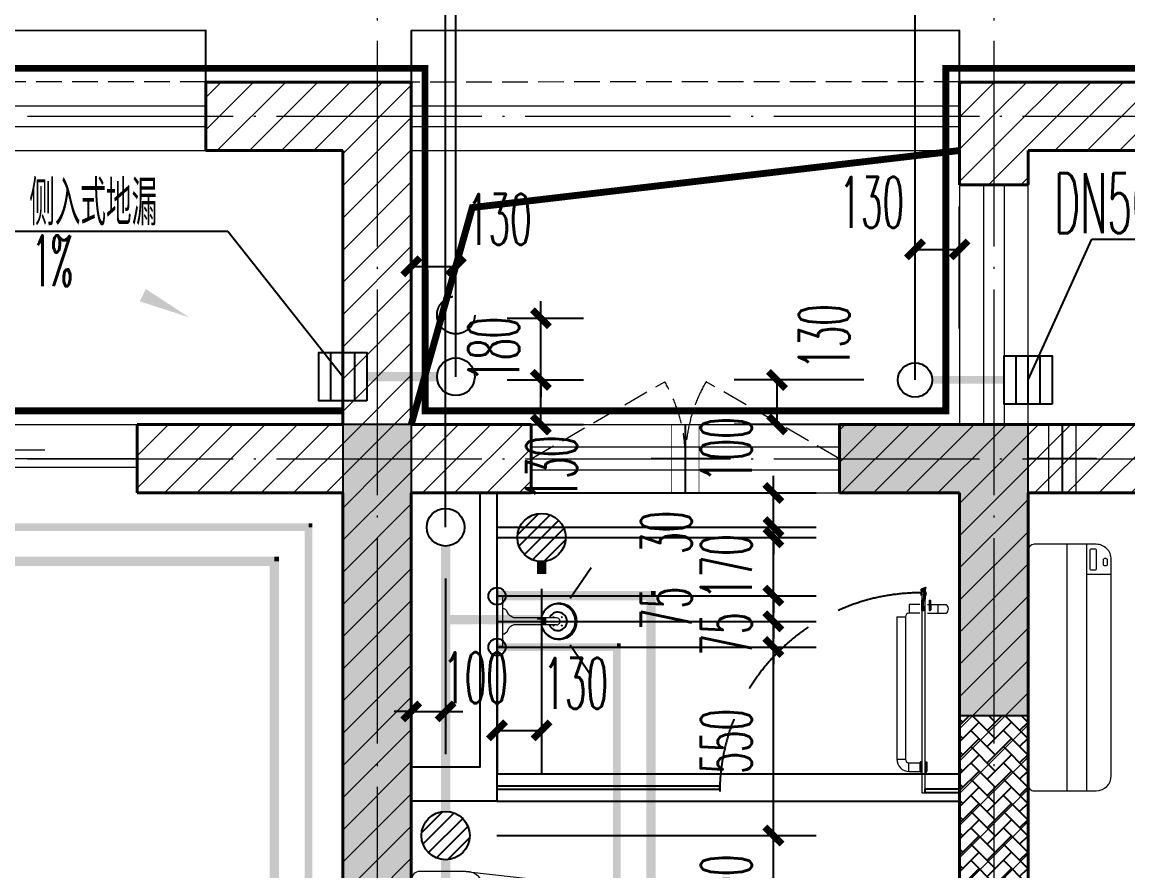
# Model space of a CAD drawing. Extents: x 27938 to 650306, y -92720 to 1524912.
# Drawn here: x 291881 to 295108, y 111802 to 114281 of the extents above; entities that cross this region are included whole.
import ezdxf

# ---------------------------------------------------------------- set-up
doc = ezdxf.new("R2010")
doc.units = 0
doc.header["$LTSCALE"] = 1000
doc.header["$MEASUREMENT"] = 0
doc.linetypes.add('DASH', pattern=[0.35, 0.25, -0.1])
doc.linetypes.add('DOTE', pattern=[2.42, 2, -0.2, 0.02, -0.2])
for name, color, linetype in [('COLUMN', 9, 'Continuous'), ('DIM_凝结', 3, 'Continuous'), ('DIM_废水', 3, 'Continuous'), ('DIM_污水', 3, 'Continuous'), ('DIM_雨水', 3, 'Continuous'), ('EQUIP_地漏', 7, 'Continuous'), ('IP-bath&kitchen-JOHNSON', 4, 'Continuous'), ('P-bath&kitchen-JOHNSON', 4, 'Continuous'), ('PIPE-凝结', 150, 'N'), ('PIPE-废水', 31, 'F'), ('PIPE-污水', 2, 'W'), ('PIPE-热给水', 5, 'RJ1'), ('PIPE-给水', 3, 'J1'), ('TWT_DIM', 3, 'Continuous'), ('TWT_LEAD', 3, 'Continuous'), ('VPIPE-凝结', 150, 'Continuous'), ('VPIPE-废水', 31, 'Continuous'), ('VPIPE-污水', 2, 'W'), ('VPIPE-热给水', 5, 'RJ1'), ('VPIPE-给水', 3, 'TG_J'), ('VPIPE-雨水', 4, 'DASH'), ('保温', 6, 'Continuous'), ('机电标识类', 1, 'Continuous'), ('看线', 251, 'Continuous')]:
    doc.layers.add(name, color=color, linetype=linetype)
for name, color, linetype, lineweight in [('DOTE', 19, 'DOTE', 9), ('LVTRY', 1, 'Continuous', 13), ('PUB_HATCH', 8, 'Continuous', 9), ('WALL', 9, 'Continuous', 40), ('WINDOW', 8, 'Continuous', 15), ('平面-排水沟', 86, 'Continuous', 15), ('平面-栏杆', 135, 'Continuous', 15), ('平面-看线', 45, 'Continuous', 15), ('平面-空调室内机', 176, 'Continuous', 9), ('平面-空调预留孔', 173, 'Continuous', 15), ('空调', 76, 'Continuous', 13)]:
    doc.layers.add(name, color=color, linetype=linetype, lineweight=lineweight)
doc.styles.add('_TCH_DIM', font='SIMPLEX.shx', dxfattribs={"width": 0.6, "oblique": 10, "bigfont": 'hztxt.shx'})
doc.styles.add('_TCH_DIM_T3', font='SIMPLEX.shx', dxfattribs={"width": 0.494118, "bigfont": 'GBCBIG.shx'})
doc.styles.add('_TWT_SERIAL', font='simplex.shx', dxfattribs={"width": 0.6, "oblique": 10, "height": 3, "bigfont": 'aadri.shx'})
doc.styles.get("Standard").update_dxf_attribs({"font": 'gbenor.shx', "bigfont": 'gbcbig.shx'})
doc.styles.add('TG_LINETYPE', font='SIMPLEX', dxfattribs={"width": 0.8, "height": 3, "bigfont": 'HZTXT'})
doc.linetypes.add('F', pattern='A,3,-0.2,["F",Standard,S=0.25,R=0,X=-0.1,Y=-0.115],-0.2', length=3.4)
doc.linetypes.add('J1', pattern='A,3,-0.2,["J1",Standard,S=0.25,R=0,X=-0.1,Y=-0.115],-0.35', length=3.55)
doc.linetypes.add('N', pattern='A,3,-0.2,["N",Standard,S=0.25,R=0,X=-0.1,Y=-0.115],-0.2', length=3.4)
doc.linetypes.add('RJ1', pattern='A,3,-0.2,["RJ1",Standard,S=0.25,R=0,X=-0.1,Y=-0.115],-0.5', length=3.7)
doc.linetypes.add('TG_J', pattern='A,2,-0.22,["J",TG_LINETYPE,S=0.1,R=0,X=-0.18,Y=-0.15],0', length=2.22)
doc.linetypes.add('W', pattern='A,3,-0.2,["W",Standard,S=0.25,R=0,X=-0.1,Y=-0.115],-0.2', length=3.4)
doc.dimstyles.new('_TWT_ARCH&&50', dxfattribs={"dimtxt": 148.75, "dimasz": 50, "dimexe": 125, "dimexo": 150, "dimgap": 63.125, "dimtad": 1, "dimdec": 0, "dimzin": 0, "dimdsep": 46, "dimtxsty": '_TCH_DIM_T3', "dimblk": 'ARCHTICK', "dimcen": 0.09, "dimclrt": 7, "dimazin": 2, "dimtfac": 1, "dimtdec": 0, "dimtix": 1, "dimtmove": 2, "dimatfit": 3, "dimfxl": 1, "dimtolj": 1, "dimtzin": 0, "dimarcsym": 0})
pattern_1 = [(45, (0, 47.75), (-47.022601, 47.022601), [])]

# ---------------------------------------------------------------- blocks, each defined once
blk = doc.blocks.new('FGDGDRGSDGDG')
at = {"layer": 'DOTE', "linetype": 'DOTE', "ltscale": 0.3}
for p, q in [((510982.5, 529998.5), (510982.5, 513948.5)), ((512782.5, 529998.5), (512782.5, 522348.5)), ((488182.5, 526148.5), (546982.5, 526148.5)), ((488182.5, 525148.5), (546982.5, 525148.5))]:
    blk.add_line(p, q, dxfattribs=at)
blk = doc.blocks.new('rrrrrrrrrrrra')
at = {"color": 0}
for p, q in [((-112.4, 458.7), (-112.4, 324.3)), ((252.6, 483.7), (-87.4, 483.7)), ((277.6, 324.3), (277.6, 458.7)), ((-112.4, 324.3), (-63.7, -103.4)), ((277.6, 324.3), (227.5, -115.6)), ((-59.1, 271.1), (224.3, 271.1)), ((-20.6, 232.4), (-34.2, 153.6)), ((185.8, 232.4), (-20.6, 232.4)), ((185.8, 232.4), (199.4, 153.6)), ((191.3, 200.5), (-26.1, 200.5))]:
    blk.add_line(p, q, dxfattribs=at)
for centre, radius, start, end in [((-87.4, 458.7), 25, 90, 180), ((252.6, 458.7), 25, 0, 90), ((-59.1, 324.3), 53.3, 180, 270), ((224.3, 324.3), 53.3, 270, 0), ((-322.6, 209.8), 293.8, 333.5369, 351.4828), ((487.8, 209.8), 293.8, 188.5172, 206.4631), ((149, -3.2), 224.1, 158.5202, 180), ((16.2, -3.2), 224.1, 0, 21.4798), ((83.8, -63.6), 152.8, 195.0773, 340.1181)]:
    blk.add_arc(centre, radius, start, end, dxfattribs=at)
blk = doc.blocks.new('A$C1E0F638F')
at = {"color": 0}
for points in [[(499.7, 435.1), (499.7, 85.1), (0, 85.1), (0, 435.1)], [(269.9, 30), (229.9, 30), (229.9, 195), (269.9, 195)], [(119.9, 0), (179.9, 0), (179.9, 60), (119.9, 60)], [(146.9, 55), (152.9, 55), (152.9, 5), (146.9, 5)], [(379.9, 0), (319.9, 0), (319.9, 60), (379.9, 60)], [(352.9, 55), (346.9, 55), (346.9, 5), (352.9, 5)], [(229.9, 30), (269.9, 30), (269.9, 10), (229.9, 10)]]:
    blk.add_lwpolyline(points, close=True, dxfattribs=at)
blk.add_lwpolyline([(269.9, 60), (279.9, 60), (279.9, 0), (219.9, 0), (219.9, 60), (229.9, 60)], dxfattribs=at)
blk.add_circle((249.9, 236.3), 26, dxfattribs=at)
blk = doc.blocks.new('135')
blk.add_hatch(color=0).paths.add_polyline_path([(4.8, 1.8), (3.6, -1), (-4.7, 2.5), (-3.5, 5.3)])
at = {"color": 0}
for p, q in [((0, 0), (0, 39.1)), ((5, 10.9), (5, 32.3)), ((-6.3, 2.6), (5.4, -2.3)), ((-5.7, 2.9), (-5.2, 2.7)), ((-5.6, 18.9), (-3.4, 19.4)), ((-3.4, 19.4), (-5.5, 19.4)), ((5.2, 10.9), (-5.3, 10.9)), ((5.2, 9.7), (-5.2, 9.7)), ((-5.2, 2.7), (-3.8, 5.9)), ((-5, 10.9), (-5, 30.5)), ((-3.8, 5.9), (5.4, 2.1)), ((5.6, 18.9), (3.4, 19.3)), ((3.4, 19.3), (5.6, 19.3)), ((4.1, -1.2), (5.4, 2.1)), ((4.1, -1.2), (5.7, -1.8))]:
    blk.add_line(p, q, dxfattribs=at)
for centre, radius, start, end in [((6.2, 15.8), 13.5, 151.0147, 204.8403), ((13.5, 4.2), 20.5, 163.0924, 182.0012), ((-6, 3.6), 1, 184.2275, 248.4661), ((8.6, 15.5), 14.6, 166.278, 198.0953), ((13.5, 4.2), 19.5, 163.7443, 182.5269), ((-5.5, 3.3), 0.5, 181.9385, 247.2597), ((-5.2, 22.1), 0.5, 335.7643, 151.0147), ((3.8, 18.1), 9.42, 155.7643, 171.9773), ((5.2, 22.3), 0.5, 29.8425, 204.574), ((-5.9, 17.2), 11.7, 10.475, 24.574), ((29.1, 6.7), 24, 172.9439, 199.2318), ((-6.3, 15.4), 12.4, 338.6449, 16.0476), ((-6, 15.8), 13.4, 334.9111, 29.8425), ((26.4, 6.3), 20.6, 169.1454, 199.9526), ((5.9, -1.2), 1.17, 247.4597, 19.9526), ((5.9, -1.4), 0.5, 247.4597, 19.2318)]:
    blk.add_arc(centre, radius, start, end, dxfattribs=at)
blk.add_open_spline([(-5, 30.5), (-4.1, 31.3), (-2.3, 33), (0.9, 29.2), (3.5, 31.1), (5, 32.3)], degree=3, knots=[0, 0, 0, 0, 3.066329, 6.218313, 11.124135, 11.124135, 11.124135, 11.124135], dxfattribs=at)
blk = doc.blocks.new('SDFAWERAWER')
at = {"layer": 'LVTRY', "color": 0}
for p, q in [((593941.2, -1242210.1), (593783.7, -1242594.8)), ((593941.2, -1242210.1), (593964.6, -1242219.7)), ((593987.8, -1242190.5), (593978.2, -1242214)), ((594007.5, -1242226), (593978.2, -1242214)), ((594017.1, -1242202.5), (593987.8, -1242190.5)), ((594015.8, -1242220.4), (594027.2, -1242192.7)), ((594025.7, -1242203.9), (594018.5, -1242221.5)), ((594025.4, -1242210.8), (594021.5, -1242220.3)), ((594022.6, -1242211.4), (594029.8, -1242193.8)), ((594025.4, -1242210.8), (594031.1, -1242196.8)), ((594027.2, -1242192.7), (594033, -1242195.1)), ((594029.8, -1242193.8), (594031.1, -1242196.8)), ((594032.2, -1242197.2), (594033, -1242195.1)), ((594033, -1242195.1), (594034, -1242197.4)), ((594033.8, -1242197.9), (594034, -1242197.4)), ((594047.3, -1242200.9), (594035.9, -1242228.7)), ((594037.3, -1242210.8), (594088, -1242231.6)), ((594038.6, -1242229.7), (594045.2, -1242213.6)), ((594041.6, -1242228.5), (594051.2, -1242205)), ((594049.9, -1242202), (594043.3, -1242218.2)), ((594047.3, -1242200.9), (594049.9, -1242202)), ((594049.9, -1242202), (594051.2, -1242205)), ((593964.6, -1242219.7), (593807.2, -1242604.4)), ((594015.8, -1242220.4), (594021.7, -1242222.8)), ((594018.5, -1242221.5), (594021.5, -1242220.3)), ((594022.6, -1242220.7), (594021.7, -1242222.8)), ((594021.7, -1242222.8), (594023.9, -1242221.9)), ((594024.2, -1242221.4), (594023.9, -1242221.9)), ((594027.7, -1242234.3), (594078.4, -1242255)), ((594035.9, -1242228.7), (594038.6, -1242229.7)), ((594038.6, -1242229.7), (594041.6, -1242228.5)), ((594057.1, -1242246.3), (594066.7, -1242222.8)), ((593783.7, -1242594.8), (593807.2, -1242604.4)), ((593803.2, -1242641.3), (593812.8, -1242617.9)), ((593812.8, -1242617.9), (593842.2, -1242629.9)), ((593842.2, -1242629.9), (593832.6, -1242653.3)), ((593845.2, -1242628.6), (593833.8, -1242656.3)), ((593847.8, -1242629.7), (593836.5, -1242657.4)), ((593845.2, -1242628.6), (593842.2, -1242629.9)), ((593847.8, -1242629.7), (593845.2, -1242628.6)), ((593847.1, -1242661.8), (593858.5, -1242634.1)), ((593849.8, -1242662.9), (593861.2, -1242635.2)), ((593852.1, -1242661.9), (593862.1, -1242637.4)), ((593858.5, -1242634.1), (593861.2, -1242635.2)), ((593861.2, -1242635.2), (593862.1, -1242637.4)), ((593803.2, -1242641.3), (593832.6, -1242653.3)), ((593833.8, -1242656.3), (593832.6, -1242653.3)), ((593836.5, -1242657.4), (593833.8, -1242656.3)), ((593847.1, -1242661.8), (593849.8, -1242662.9))]:
    blk.add_line(p, q, dxfattribs=at)
blk.add_lwpolyline([(593823.5, -1242717), (594045.8, -1242173.9), (594036.5, -1242170.2), (593814.2, -1242713.2)], close=True, dxfattribs=at)
blk.add_arc((594075.3, -1242240), 15.3, 281.7932, 33.7019, dxfattribs=at)
for centre, major_axis, start_param, end_param in [((593974.2, -1242223.6), (3.93, 9.6), 0, 1.570796), ((593816.8, -1242608.3), (13.5, 33.1), 1.570796, 3.141593), ((593816.8, -1242608.3), (3.93, 9.6), 1.570796, 3.141593)]:
    blk.add_ellipse(centre, major_axis=major_axis, ratio=1, start_param=start_param, end_param=end_param, dxfattribs=at)
at = {"layer": 'P-bath&kitchen-JOHNSON', "color": 0, "linetype": 'DASH'}
blk.add_arc((593809.8, -1242714), 586.2, 67.5369, 157.1325, dxfattribs=at)
at = {"layer": 'LVTRY', "color": 8, "xscale": -1, "rotation": 157.7329157530927}
blk.add_blockref('135', (594045.3, -1242161.9), dxfattribs=at)
blk = doc.blocks.new('A$C5DCB2F21')
at = {"layer": 'IP-bath&kitchen-JOHNSON', "color": 0}
for p, q in [((-68.3, -213.2), (-157.7, -275)), ((68.2, -213.2), (157.6, -275)), ((-0.1, -261.4), (-0.1, -424.7))]:
    blk.add_line(p, q, dxfattribs=at)
for centre, major_axis, ratio, start_param, end_param in [((0, -178.8), (-51, 0), 0.990052, -1.36297, 4.504563), ((0, -177.8), (-26.8, 0), 0.994812, -1.167677, 4.309269)]:
    blk.add_ellipse(centre, major_axis=major_axis, ratio=ratio, start_param=start_param, end_param=end_param, dxfattribs=at)
at = {"layer": 'LVTRY', "color": 0}
for p, q in [((73.6, 0), (-73.6, 0)), ((-10.5, -173.5), (-10.5, -49.3)), ((10.6, -173.5), (10.6, -49.3))]:
    blk.add_line(p, q, dxfattribs=at)
blk.add_lwpolyline([(73.6, 0), (73.6, -15.8), (-73.6, -15.8), (-73.6, 0)], dxfattribs=at)
for points in [[(-26.3, -30.7, -0.364142), (-37.8, -15.8, -0.020495)], [(-10.5, -49.4, 0.214893), (-26.3, -30.7, 7.649644)], [(10.6, -49.3, -0.21439), (26.3, -30.7, -7.649644)], [(26.3, -30.7, 0.364142), (37.8, -15.8, 0.020495)]]:
    blk.add_lwpolyline(points, format="xyb", dxfattribs=at)
blk.add_arc((0, -173.5), 10.5, 180, 0, dxfattribs=at)
for centre, major_axis, ratio, start_param, end_param in [((0, -181.3), (53.6, 0), 0.987577, 1.76809, 7.656688), ((-12.4, -164.7), (0, 1.43), 0.85, -1.570796, 4.712389), ((-12.4, -189.2), (0, 1.43), 0.85, 4.712389, 10.995574), ((12.5, -164.7), (0, 1.43), 0.85, 4.712389, 10.995574), ((12.5, -189.2), (0, 1.43), 0.85, 4.712389, 10.995574)]:
    blk.add_ellipse(centre, major_axis=major_axis, ratio=ratio, start_param=start_param, end_param=end_param, dxfattribs=at)
blk = doc.blocks.new('FSFSFSFS')
at = {"layer": 'IP-bath&kitchen-JOHNSON', "color": 0}
for p, q in [((496432.4, 524228.1), (495082.4, 524228.1)), ((496432.4, 524193.1), (495782.4, 524193.1)), ((495782.4, 524183.1), (495782.4, 524193.1)), ((495082.4, 524183.1), (495182.4, 524183.1)), ((495082.4, 524173.1), (495182.4, 524173.1)), ((495182.4, 524173.1), (495182.4, 524183.1)), ((496432.4, 524183.1), (495782.4, 524183.1)), ((496432.4, 524148.1), (495082.4, 524148.1))]:
    blk.add_line(p, q, dxfattribs=at)
for points in [[(496432.4, 525048.5), (496432.4, 524148.1), (496682.4, 524148.1)], [(496482.4, 525048.5), (496482.4, 524248.1), (496682.4, 524248.1)]]:
    blk.add_lwpolyline(points, dxfattribs=at)
at = {"layer": 'LVTRY', "color": 0}
blk.add_lwpolyline([(496082.4, 522448.5), (496682.4, 522448.5), (496682.4, 523348.5), (496082.4, 523348.5)], close=True, dxfattribs=at)
at = {"layer": 'IP-bath&kitchen-JOHNSON', "color": 8, "xscale": -1}
for name, p, rotation in [('SDFAWERAWER', (1515500.9, 1449333.6), 337.7402306568929), ('A$C5DCB2F21', (496432.4, 524673.5), 269.991511475553)]:
    blk.add_blockref(name, p, dxfattribs=dict(at, rotation=rotation))
at = {"layer": 'LVTRY', "color": 8, "extrusion": (0, 0, -1), "zscale": -1, "rotation": 90.00000000000001}
blk.add_blockref('rrrrrrrrrrrra', (-496198.6, 523665.7), dxfattribs=at)
at = {"layer": 'LVTRY', "color": 8, "rotation": 90.00000000000001}
blk.add_blockref('A$C1E0F638F', (496617.5, 522648.8), dxfattribs=at)
blk = doc.blocks.new('gdfgdgdgr')
at = {"layer": 'PUB_HATCH'}
for points in [[(497977.5, 529313.9), (497977.5, 526313.9), (498577.5, 526313.9), (498577.5, 526513.9), (498177.5, 526513.9), (498177.5, 529113.9), (498177.5, 529113.9), (498177.5, 529313.9)], [(499427.6, 529113.9), (499777.6, 529113.9), (499777.6, 528463.9), (499977.6, 528463.9), (499977.6, 529313.9), (499427.6, 529313.9)]]:
    blk.add_hatch(color=256, dxfattribs=at).paths.add_polyline_path(points)
at = {"layer": 'COLUMN', "color": 8}
for p, q in [((497977.5, 529313.9), (497977.5, 526313.9)), ((498177.5, 529313.9), (497977.5, 529313.9)), ((498177.5, 529113.9), (498177.5, 529313.9)), ((499977.6, 529313.9), (499427.6, 529313.9)), ((499427.6, 529313.9), (499427.6, 529113.9)), ((499977.6, 528463.9), (499977.6, 529313.9)), ((498177.5, 526513.9), (498177.5, 529113.9)), ((498177.5, 529113.9), (498177.5, 529113.9)), ((499427.6, 529113.9), (499777.6, 529113.9)), ((499777.6, 529113.9), (499777.6, 528463.9)), ((499777.6, 528463.9), (499977.6, 528463.9))]:
    blk.add_line(p, q, dxfattribs=at)
blk = doc.blocks.new('A$C001338C2')
at = {"color": 0}
for p, q in [((845, 303.6), (55, 303.6)), ((109.1, 214.8), (109.1, 303.6)), ((0, 248.6), (0, 22)), ((900, 22), (900, 248.6)), ((22, 0), (878, 0))]:
    blk.add_line(p, q, dxfattribs=at)
at = {"color": 0, "lineweight": 5}
for p, q in [((900, 214.8), (0, 214.8)), ((900, 143.2), (0, 143.2))]:
    blk.add_line(p, q, dxfattribs=at)
at = {"color": 0}
for points in [[(73.1, 275), (56.8, 275, -0.414214), (51.3, 280.5), (51.3, 283.4, -0.414214), (56.8, 288.9), (73.1, 288.9, -0.414214), (78.6, 283.4), (78.6, 280.5, -0.414214)], [(89.2, 226.4), (22.2, 226.4, -0.414214), (16.7, 231.9), (16.7, 243.1, -0.414214), (22.2, 248.6), (89.2, 248.6, -0.414214), (94.7, 243.1), (94.7, 231.9, -0.414214)]]:
    blk.add_lwpolyline(points, format="xyb", close=True, dxfattribs=at)
for centre, radius, start, end in [((55, 248.6), 55, 90, 180), ((845, 248.6), 55, 360, 90), ((22, 22), 22, 180, 270), ((878, 22), 22, 270, 360)]:
    blk.add_arc(centre, radius, start, end, dxfattribs=at)
blk = doc.blocks.new('dongkong')
at = {"color": 0}
blk.add_wipeout([(-603756, 210771), (-603756, 210570.8), (-603836, 210570.8), (-603836, 210771)], dxfattribs=at)
at = {"layer": '机电标识类', "color": 0, "linetype": 'DASH', "ltscale": 400}
for p, q in [((-603796, 210771), (-603796, 210570.8)), ((-603896, 210670.7), (-603696, 210670.7))]:
    blk.add_line(p, q, dxfattribs=at)
at = {"layer": '空调', "color": 0, "linetype": 'DASH', "const_width": 2}
blk.add_lwpolyline([(-603756, 210771), (-603756, 210570.8), (-603836, 210570.8), (-603836, 210771)], close=True, dxfattribs=at)
blk = doc.blocks.new('A$C263B1184')
at = {"layer": '保温', "linetype": 'ByBlock', "ltscale": 10}
h = blk.add_hatch(dxfattribs=at)
h.set_pattern_fill('AR-HBONE', color=251, scale=55)
h.set_pattern_definition([(45, (-1017960.394, -343310.663), (0, 47.4157523), [100.584, -33.528]), (135, (-1017936.686, -343286.955), (3e-15, 47.4157523), [100.584, -33.528])])
h.paths.add_polyline_path([(8900, 6200), (8900, 8350), (9100, 8350), (9100, 6200)])
blk = doc.blocks.new('A$C12C278E8')
at = {"color": 8}
blk.add_wipeout([(18060.4, 0.3), (18060.4, -199.9), (18140.4, -199.9), (18140.4, 0.3)], dxfattribs=at)
at = {"layer": '机电标识类', "color": 8, "linetype": 'DASH', "ltscale": 400}
for p, q in [((18100.4, 0.3), (18100.4, -199.9)), ((18200.4, -100), (18000.4, -100))]:
    blk.add_line(p, q, dxfattribs=at)
at = {"layer": '空调', "color": 8, "linetype": 'DASH'}
blk.add_lwpolyline([(18060.4, 0.3), (18060.4, -199.9), (18140.4, -199.9), (18140.4, 0.3)], close=True, dxfattribs=at)
blk = doc.blocks.new('$TwtSys$00000137')
at = {"color": 7}
for p, q in [((-46.875, -93.75), (-46.875, 93.75)), ((0, -93.75), (0, 93.75)), ((46.875, -93.75), (46.875, 93.75))]:
    blk.add_line(p, q, dxfattribs=at)
blk.add_lwpolyline([(-93.75, -93.75), (93.75, -93.75), (93.75, 93.75), (-93.75, 93.75)], close=True, dxfattribs=at)
blk = doc.blocks.new('_ArchTick')
at = {"color": 0, "linetype": 'ByBlock', "const_width": 0.4}
blk.add_lwpolyline([(-0.5, -0.5), (0.5, 0.5)], dxfattribs=at)
blk = doc.blocks.new('*D449')
at = {"layer": 'Defpoints', "color": 0}
for p in [(294616.8, 113617.1), (294486.9, 113235.9), (294616.8, 113235.9)]:
    blk.add_point(p, dxfattribs=at)
at = {"layer": 'TWT_DIM', "color": 0, "lineweight": -2}
for p, q in [((294486.9, 113385.9), (294486.9, 113742.1)), ((294616.8, 113385.9), (294616.8, 113742.1)), ((294486.9, 113617.1), (294616.8, 113617.1))]:
    blk.add_line(p, q, dxfattribs=at)
at = {"layer": 'TWT_DIM', "color": 0, "lineweight": -2, "xscale": 50, "yscale": 50, "zscale": 50, "rotation": 180}
blk.add_blockref('_ArchTick', (294486.9, 113617.1), dxfattribs=at)
at = {"layer": 'TWT_DIM', "color": 0, "lineweight": -2, "xscale": 50, "yscale": 50, "zscale": 50}
blk.add_blockref('_ArchTick', (294616.8, 113617.1), dxfattribs=at)
at = {"layer": 'TWT_DIM', "color": 7, "insert": (294360.3, 113754.6), "char_height": 148.75, "attachment_point": 5, "style": '_TCH_DIM_T3'}
blk.add_mtext('\\A1;130', dxfattribs=at)
blk = doc.blocks.new('*D450')
at = {"layer": 'Defpoints', "color": 0}
for p in [(293146.6, 113415.9), (293394.6, 113415.9), (293146.6, 113235.9)]:
    blk.add_point(p, dxfattribs=at)
at = {"layer": 'TWT_DIM', "color": 0, "lineweight": -2}
for p, q in [((293394.6, 113415.9), (293394.6, 113465.9)), ((293296.6, 113415.9), (293519.6, 113415.9)), ((293394.6, 113235.9), (293394.6, 113415.9)), ((293296.6, 113235.9), (293519.6, 113235.9)), ((293394.6, 113235.9), (293394.6, 113185.9))]:
    blk.add_line(p, q, dxfattribs=at)
at = {"layer": 'TWT_DIM', "color": 0, "lineweight": -2, "xscale": 50, "yscale": 50, "zscale": 50}
for p, rotation in [((293394.6, 113415.9), 270), ((293394.6, 113235.9), 90)]:
    blk.add_blockref('_ArchTick', p, dxfattribs=dict(at, rotation=rotation))
at = {"layer": 'TWT_DIM', "color": 7, "insert": (293257.1, 113325.9), "char_height": 148.75, "attachment_point": 5, "rotation": 90, "style": '_TCH_DIM_T3'}
blk.add_mtext('\\A1;180', dxfattribs=at)
blk = doc.blocks.new('*D451')
at = {"layer": 'Defpoints', "color": 0}
for p in [(293146.6, 113235.9), (293394.6, 113235.9), (293146.6, 113105.9)]:
    blk.add_point(p, dxfattribs=at)
at = {"layer": 'TWT_DIM', "color": 0, "lineweight": -2}
for p, q in [((293296.6, 113235.9), (293519.6, 113235.9)), ((293394.6, 113105.9), (293394.6, 113235.9)), ((293296.6, 113105.9), (293519.6, 113105.9))]:
    blk.add_line(p, q, dxfattribs=at)
at = {"layer": 'TWT_DIM', "color": 0, "lineweight": -2, "xscale": 50, "yscale": 50, "zscale": 50}
for p, rotation in [((293394.6, 113235.9), 90), ((293394.6, 113105.9), 270)]:
    blk.add_blockref('_ArchTick', p, dxfattribs=dict(at, rotation=rotation))
at = {"layer": 'TWT_DIM', "color": 7, "insert": (293425.9, 112979.2), "char_height": 148.75, "attachment_point": 5, "rotation": 90, "style": '_TCH_DIM_T3'}
blk.add_mtext('\\A1;130', dxfattribs=at)
blk = doc.blocks.new('*D452')
at = {"layer": 'Defpoints', "color": 0}
for p in [(293146.6, 113567.5), (293016.7, 113235.9), (293146.6, 113235.9)]:
    blk.add_point(p, dxfattribs=at)
at = {"layer": 'TWT_DIM', "color": 0, "lineweight": -2}
for p, q in [((293016.7, 113385.9), (293016.7, 113692.5)), ((293146.6, 113385.9), (293146.6, 113692.5)), ((293016.7, 113567.5), (293146.6, 113567.5))]:
    blk.add_line(p, q, dxfattribs=at)
at = {"layer": 'TWT_DIM', "color": 0, "lineweight": -2, "xscale": 50, "yscale": 50, "zscale": 50, "rotation": 180}
blk.add_blockref('_ArchTick', (293016.7, 113567.5), dxfattribs=at)
at = {"layer": 'TWT_DIM', "color": 0, "lineweight": -2, "xscale": 50, "yscale": 50, "zscale": 50}
blk.add_blockref('_ArchTick', (293146.6, 113567.5), dxfattribs=at)
at = {"layer": 'TWT_DIM', "color": 7, "insert": (293273.2, 113705), "char_height": 148.75, "attachment_point": 5, "style": '_TCH_DIM_T3'}
blk.add_mtext('\\A1;130', dxfattribs=at)
blk = doc.blocks.new('*D453')
at = {"layer": 'Defpoints', "color": 0}
for p in [(293266.7, 112775.9), (293396.7, 112775.9), (293396.7, 112212.5)]:
    blk.add_point(p, dxfattribs=at)
at = {"layer": 'TWT_DIM', "color": 0, "lineweight": -2}
for p, q in [((293266.7, 112625.9), (293266.7, 112087.5)), ((293396.7, 112625.9), (293396.7, 112087.5)), ((293266.7, 112212.5), (293396.7, 112212.5))]:
    blk.add_line(p, q, dxfattribs=at)
at = {"layer": 'TWT_DIM', "color": 0, "lineweight": -2, "xscale": 50, "yscale": 50, "zscale": 50, "rotation": 180}
blk.add_blockref('_ArchTick', (293266.7, 112212.5), dxfattribs=at)
at = {"layer": 'TWT_DIM', "color": 0, "lineweight": -2, "xscale": 50, "yscale": 50, "zscale": 50}
blk.add_blockref('_ArchTick', (293396.7, 112212.5), dxfattribs=at)
at = {"layer": 'TWT_DIM', "color": 7, "insert": (293496.2, 112350), "char_height": 148.75, "attachment_point": 5, "style": '_TCH_DIM_T3'}
blk.add_mtext('\\A1;130', dxfattribs=at)
blk = doc.blocks.new('*D454')
at = {"layer": 'Defpoints', "color": 0}
for p in [(294084.1, 113235.9), (294486.9, 113235.9), (294486.9, 113105.9)]:
    blk.add_point(p, dxfattribs=at)
at = {"layer": 'TWT_DIM', "color": 0, "lineweight": -2}
for p, q in [((294336.9, 113235.9), (293959.1, 113235.9)), ((294084.1, 113105.9), (294084.1, 113235.9)), ((294336.9, 113105.9), (293959.1, 113105.9))]:
    blk.add_line(p, q, dxfattribs=at)
at = {"layer": 'TWT_DIM', "color": 0, "lineweight": -2, "xscale": 50, "yscale": 50, "zscale": 50}
for p, rotation in [((294084.1, 113235.9), 90), ((294084.1, 113105.9), 270)]:
    blk.add_blockref('_ArchTick', p, dxfattribs=dict(at, rotation=rotation))
at = {"layer": 'TWT_DIM', "color": 7, "insert": (294221.6, 113362.5), "char_height": 148.75, "attachment_point": 5, "rotation": 90, "style": '_TCH_DIM_T3'}
blk.add_mtext('\\A1;130', dxfattribs=at)
blk = doc.blocks.new('*D455')
at = {"layer": 'Defpoints', "color": 0}
for p in [(293016.5, 112805.9), (293116.6, 112805.9), (293116.6, 112268)]:
    blk.add_point(p, dxfattribs=at)
at = {"layer": 'TWT_DIM', "color": 0, "lineweight": -2}
for p, q in [((293016.4, 112655.9), (293016.4, 112143)), ((293116.6, 112655.9), (293116.5, 112143)), ((293016.4, 112268), (292966.4, 112268)), ((293016.4, 112268), (293116.6, 112268)), ((293116.6, 112268), (293166.6, 112268))]:
    blk.add_line(p, q, dxfattribs=at)
at = {"layer": 'TWT_DIM', "color": 0, "lineweight": -2, "xscale": 50, "yscale": 50, "zscale": 50}
for p, rotation in [((293016.4, 112268), 359.9971810419068), ((293116.6, 112268), 179.9971810419068)]:
    blk.add_blockref('_ArchTick', p, dxfattribs=dict(at, rotation=rotation))
at = {"layer": 'TWT_DIM', "color": 7, "insert": (293204, 112366.4), "char_height": 148.75, "attachment_point": 5, "rotation": 359.9972, "style": '_TCH_DIM_T3'}
blk.add_mtext('\\A1;100', dxfattribs=at)
blk = doc.blocks.new('*D464')
at = {"layer": 'Defpoints', "color": 0}
for p in [(293116.6, 111905.5), (294073.4, 111905.5), (293116.6, 111605.7)]:
    blk.add_point(p, dxfattribs=at)
at = {"layer": 'TWT_DIM', "color": 0, "lineweight": -2}
for p, q in [((294073.4, 111905.5), (294073.4, 111955.5)), ((293266.6, 111905.5), (294198.4, 111905.5)), ((294073.4, 111605.7), (294073.4, 111905.5)), ((293266.6, 111605.7), (294198.4, 111605.7)), ((294073.4, 111605.7), (294073.4, 111555.7))]:
    blk.add_line(p, q, dxfattribs=at)
at = {"layer": 'TWT_DIM', "color": 0, "lineweight": -2, "xscale": 50, "yscale": 50, "zscale": 50}
for p, rotation in [((294073.4, 111905.5), 270), ((294073.4, 111605.7), 90)]:
    blk.add_blockref('_ArchTick', p, dxfattribs=dict(at, rotation=rotation))
at = {"layer": 'TWT_DIM', "color": 7, "insert": (293935.9, 111755.6), "char_height": 148.75, "attachment_point": 5, "rotation": 90, "style": '_TCH_DIM_T3'}
blk.add_mtext('\\A1;300', dxfattribs=at)
blk = doc.blocks.new('*D465')
at = {"layer": 'Defpoints', "color": 0}
for p in [(293116.6, 112455.9), (294073.4, 112455.9), (293116.6, 111905.5)]:
    blk.add_point(p, dxfattribs=at)
at = {"layer": 'TWT_DIM', "color": 0, "lineweight": -2}
for p, q in [((293266.6, 112455.9), (294198.4, 112455.9)), ((294073.4, 111905.5), (294073.4, 112455.9)), ((293266.6, 111905.5), (294198.4, 111905.5))]:
    blk.add_line(p, q, dxfattribs=at)
at = {"layer": 'TWT_DIM', "color": 0, "lineweight": -2, "xscale": 50, "yscale": 50, "zscale": 50}
for p, rotation in [((294073.4, 112455.9), 90), ((294073.4, 111905.5), 270)]:
    blk.add_blockref('_ArchTick', p, dxfattribs=dict(at, rotation=rotation))
at = {"layer": 'TWT_DIM', "color": 7, "insert": (293935.9, 112180.7), "char_height": 148.75, "attachment_point": 5, "rotation": 90, "style": '_TCH_DIM_T3'}
blk.add_mtext('\\A1;550', dxfattribs=at)
blk = doc.blocks.new('*D466')
at = {"layer": 'Defpoints', "color": 0}
for p in [(293116.6, 112530.9), (294073.4, 112530.9), (293116.6, 112455.9)]:
    blk.add_point(p, dxfattribs=at)
at = {"layer": 'TWT_DIM', "color": 0, "lineweight": -2}
for p, q in [((294073.4, 112530.9), (294073.4, 112580.9)), ((293266.6, 112530.9), (294198.4, 112530.9)), ((294073.4, 112455.9), (294073.4, 112530.9)), ((293266.6, 112455.9), (294198.4, 112455.9)), ((294073.4, 112455.9), (294073.4, 112405.9))]:
    blk.add_line(p, q, dxfattribs=at)
at = {"layer": 'TWT_DIM', "color": 0, "lineweight": -2, "xscale": 50, "yscale": 50, "zscale": 50}
for p, rotation in [((294073.4, 112530.9), 270), ((294073.4, 112455.9), 90)]:
    blk.add_blockref('_ArchTick', p, dxfattribs=dict(at, rotation=rotation))
at = {"layer": 'TWT_DIM', "color": 7, "insert": (293935.9, 112493.4), "char_height": 148.75, "attachment_point": 5, "rotation": 90, "style": '_TCH_DIM_T3'}
blk.add_mtext('\\A1;75', dxfattribs=at)
blk = doc.blocks.new('*D467')
at = {"layer": 'Defpoints', "color": 0}
for p in [(293116.6, 112605.9), (294073.4, 112605.9), (293116.6, 112530.9)]:
    blk.add_point(p, dxfattribs=at)
at = {"layer": 'TWT_DIM', "color": 0, "lineweight": -2}
for p, q in [((294073.4, 112605.9), (294073.4, 112655.9)), ((293266.6, 112605.9), (294198.4, 112605.9)), ((294073.4, 112530.9), (294073.4, 112605.9)), ((293266.6, 112530.9), (294198.4, 112530.9)), ((294073.4, 112530.9), (294073.4, 112480.9))]:
    blk.add_line(p, q, dxfattribs=at)
at = {"layer": 'TWT_DIM', "color": 0, "lineweight": -2, "xscale": 50, "yscale": 50, "zscale": 50}
for p, rotation in [((294073.4, 112605.9), 270), ((294073.4, 112530.9), 90)]:
    blk.add_blockref('_ArchTick', p, dxfattribs=dict(at, rotation=rotation))
at = {"layer": 'TWT_DIM', "color": 7, "insert": (293760.9, 112568.4), "char_height": 148.75, "attachment_point": 5, "rotation": 90, "style": '_TCH_DIM_T3'}
blk.add_mtext('\\A1;75', dxfattribs=at)
blk = doc.blocks.new('*D468')
at = {"layer": 'Defpoints', "color": 0}
for p in [(293116.6, 112775.9), (294073.4, 112775.9), (293116.6, 112605.9)]:
    blk.add_point(p, dxfattribs=at)
at = {"layer": 'TWT_DIM', "color": 0, "lineweight": -2}
for p, q in [((294073.4, 112775.9), (294073.4, 112825.9)), ((293266.6, 112775.9), (294198.4, 112775.9)), ((294073.4, 112605.9), (294073.4, 112775.9)), ((293266.6, 112605.9), (294198.4, 112605.9)), ((294073.4, 112605.9), (294073.4, 112555.9))]:
    blk.add_line(p, q, dxfattribs=at)
at = {"layer": 'TWT_DIM', "color": 0, "lineweight": -2, "xscale": 50, "yscale": 50, "zscale": 50}
for p, rotation in [((294073.4, 112775.9), 270), ((294073.4, 112605.9), 90)]:
    blk.add_blockref('_ArchTick', p, dxfattribs=dict(at, rotation=rotation))
at = {"layer": 'TWT_DIM', "color": 7, "insert": (293935.9, 112690.9), "char_height": 148.75, "attachment_point": 5, "rotation": 90, "style": '_TCH_DIM_T3'}
blk.add_mtext('\\A1;170', dxfattribs=at)
blk = doc.blocks.new('*D469')
at = {"layer": 'Defpoints', "color": 0}
for p in [(293116.6, 112805.9), (294073.4, 112805.9), (293116.6, 112775.9)]:
    blk.add_point(p, dxfattribs=at)
at = {"layer": 'TWT_DIM', "color": 0, "lineweight": -2}
for p, q in [((294073.4, 112805.9), (294073.4, 112855.9)), ((293266.6, 112805.9), (294198.4, 112805.9)), ((294073.4, 112775.9), (294073.4, 112805.9)), ((293266.6, 112775.9), (294198.4, 112775.9)), ((294073.4, 112775.9), (294073.4, 112725.9))]:
    blk.add_line(p, q, dxfattribs=at)
at = {"layer": 'TWT_DIM', "color": 0, "lineweight": -2, "xscale": 50, "yscale": 50, "zscale": 50}
for p, rotation in [((294073.4, 112805.9), 270), ((294073.4, 112775.9), 90)]:
    blk.add_blockref('_ArchTick', p, dxfattribs=dict(at, rotation=rotation))
at = {"layer": 'TWT_DIM', "color": 7, "insert": (293760.9, 112790.9), "char_height": 148.75, "attachment_point": 5, "rotation": 90, "style": '_TCH_DIM_T3'}
blk.add_mtext('\\A1;30', dxfattribs=at)
blk = doc.blocks.new('*D470')
at = {"layer": 'Defpoints', "color": 0}
for p in [(293116.6, 112905.9), (294073.4, 112905.9), (293116.6, 112805.9)]:
    blk.add_point(p, dxfattribs=at)
at = {"layer": 'TWT_DIM', "color": 0, "lineweight": -2}
for p, q in [((294073.4, 112905.9), (294073.4, 112955.9)), ((293266.6, 112905.9), (294198.4, 112905.9)), ((294073.4, 112805.9), (294073.4, 112905.9)), ((293266.6, 112805.9), (294198.4, 112805.9)), ((294073.4, 112805.9), (294073.4, 112755.9))]:
    blk.add_line(p, q, dxfattribs=at)
at = {"layer": 'TWT_DIM', "color": 0, "lineweight": -2, "xscale": 50, "yscale": 50, "zscale": 50}
for p, rotation in [((294073.4, 112905.9), 270), ((294073.4, 112805.9), 90)]:
    blk.add_blockref('_ArchTick', p, dxfattribs=dict(at, rotation=rotation))
at = {"layer": 'TWT_DIM', "color": 7, "insert": (293935.9, 113032.5), "char_height": 148.75, "attachment_point": 5, "rotation": 90, "style": '_TCH_DIM_T3'}
blk.add_mtext('\\A1;100', dxfattribs=at)
blk = doc.blocks.new('$TwtSys$00000141')
for p, q in [((-141.3, 11.5), (-15.1, 137.7)), ((-141.3, 11.5), (-15.1, 137.7)), ((-130.8, -52.6), (52.6, 130.8)), ((-130.8, -52.6), (52.6, 130.8)), ((-99.7, -99.7), (99.7, 99.7)), ((-99.7, -99.7), (99.7, 99.7)), ((-48.5, -130.6), (131.4, 49.3)), ((-48.5, -130.6), (131.4, 49.3)), ((17.1, -138.4), (138.4, -17.1)), ((17.1, -138.4), (138.4, -17.1))]:
    blk.add_line(p, q)
blk.add_circle((0, 0), 141)
blk.add_circle((0, 0), 141)
blk = doc.blocks.new('$WINLIB2D$00000001')
at = {"color": 0}
for points in [[(-0.5, 0.5), (-0.5, -0.5)], [(-0.5, 0.5), (0.5, 0.5)], [(0.5, -0.5), (0.5, 0.5)], [(0.5, 0.1667), (-0.5, 0.1667)], [(0.5, -0.1667), (-0.5, -0.1667)], [(-0.5, -0.5), (0.5, -0.5)]]:
    blk.add_lwpolyline(points, dxfattribs=at)
blk = doc.blocks.new('$DorLib2D$00000131')
at = {"color": 0, "linetype": 'Continuous'}
for p, q in [((0.15, 0.125), (0.2319, 0.1973)), ((0.2319, 0.1973), (0.2319, 0.125)), ((-0.5, 0.125), (-0.5, 0)), ((0.0192, 0.125), (-0.5, 0.125)), ((0.0192, 0), (0.0192, 0.125)), ((0.35, 0.125), (0.15, 0.125)), ((-0.5, 0), (0.0192, 0)), ((-0.024, 0), (0.5, 0)), ((-0.024, -0.125), (-0.024, 0)), ((0.5, 0), (0.5, -0.125)), ((-0.35, -0.125), (-0.15, -0.125)), ((-0.2319, -0.1973), (-0.2319, -0.125)), ((-0.15, -0.125), (-0.2319, -0.1973)), ((0.5, -0.125), (-0.024, -0.125))]:
    blk.add_line(p, q, dxfattribs=at)

msp = doc.modelspace()

# ---------------------------------------------------------------- hatches: boundary and pattern name
at = {"layer": 'PIPE-污水'}
for points in [[(293396.7, 112535.9), (293396.7, 112522.1), (293410.4, 112522.1)], [(293396.7, 112535.9), (293410.4, 112535.9), (293410.4, 112522.1)]]:
    msp.add_hatch(color=256, dxfattribs=at).paths.add_polyline_path(points)
at = {"layer": 'PIPE-热给水'}
for points in [[(292716.6, 112805.9), (292716.6, 112817.1), (292727.8, 112817.1)], [(292716.6, 112805.9), (292727.8, 112805.9), (292727.8, 112817.1)], [(293616.5, 112455.9), (293616.5, 112467.1), (293627.7, 112467.1)], [(293616.5, 112455.9), (293627.7, 112455.9), (293627.7, 112467.1)]]:
    msp.add_hatch(color=256, dxfattribs=at).paths.add_polyline_path(points)
at = {"layer": 'PIPE-给水'}
for points in [[(292616.6, 112705.9), (292616.6, 112719.6), (292630.3, 112719.6)], [(292616.6, 112705.9), (292630.3, 112705.9), (292630.3, 112719.6)], [(293716.5, 112605.9), (293716.5, 112619.6), (293730.2, 112619.6)], [(293716.5, 112605.9), (293730.2, 112605.9), (293730.2, 112619.6)]]:
    msp.add_hatch(color=256, dxfattribs=at).paths.add_polyline_path(points)
at = {"layer": 'PUB_HATCH'}
h = msp.add_hatch(dxfattribs=at)
h.set_pattern_fill('普通砖', color=256, scale=50, style=0)
h.set_pattern_definition(pattern_1)
h.paths.add_polyline_path([(292416.6, 113905.9), (292816.6, 113905.9), (293016.6, 114105.9), (292416.6, 114105.9)])
h = msp.add_hatch(dxfattribs=at)
h.set_pattern_fill('普通砖', color=256, scale=50, style=0)
h.set_pattern_definition(pattern_1)
h.paths.add_polyline_path([(294616.6, 114105.9), (294816.6, 113905.9), (295266.7, 113905.9), (295266.7, 114105.9)])
h = msp.add_hatch(dxfattribs=at)
h.set_pattern_fill('普通砖', color=256, scale=50, style=0)
h.set_pattern_definition(pattern_1)
h.paths.add_polyline_path([(294816.6, 113905.9), (294616.6, 114105.9), (294616.6, 113805.9), (294816.6, 113805.9)])

# ---------------------------------------------------------------- linework, layer by layer
at = {"color": 8, "linetype": 'DASH', "ltscale": 0.8, "const_width": 20}
for points in [[(299516.8, 113145.9), (297856.9, 113145.9), (297856.9, 114145.9), (294576.8, 114145.9), (294576.8, 113145.9), (293056.8, 113145.9), (293056.6, 114145.9), (289856.9, 114145.9), (289856.9, 114445.9), (288156.8, 114445.9), (288156.8, 115995.9), (283476.8, 115995.9), (283476.8, 114445.9), (281776.7, 114445.9), (281776.7, 114145.9), (278576.8, 114145.8)], [(292816.6, 113145.9), (289856.7, 113145.9), (289856.7, 113905.9)]]:
    msp.add_lwpolyline(points, dxfattribs=at)
at = {"layer": 'DIM_凝结'}
msp.add_line((294486.9, 113235.9), (294486.9, 114428.4), dxfattribs=at)
at = {"layer": 'DIM_废水'}
msp.add_line((293146.6, 113245.3), (293146.6, 114798.3), dxfattribs=at)
at = {"layer": 'DIM_雨水'}
msp.add_line((293146.6, 113425.3), (293146.6, 115117.1), dxfattribs=at)
at = {"layer": 'PIPE-凝结', "ltscale": 0.5, "const_width": 22.5}
msp.add_lwpolyline([(294536.9, 113235.9), (294746.8, 113235.9)], dxfattribs=at)
at = {"layer": 'PIPE-废水', "ltscale": 0.5, "const_width": 27.5}
msp.add_lwpolyline([(293091.6, 113245.3), (292886.9, 113245.3)], dxfattribs=at)
at = {"layer": 'PIPE-污水', "ltscale": 0.5, "const_width": 27.5}
for points in [[(293116.6, 112750.9), (293116.6, 112535.9)], [(293396.7, 112705.4), (293396.7, 112669.6)], [(293396.7, 112535.9), (293116.6, 112535.9)], [(293116.6, 112535.9), (293116.6, 111976)], [(293396.7, 112542.1), (293396.7, 112535.9)], [(293116.6, 111835), (293116.6, 111755.8)]]:
    msp.add_lwpolyline(points, dxfattribs=at)
at = {"layer": 'PIPE-热给水', "ltscale": 0.5, "const_width": 22.5}
for points in [[(292716.6, 112805.9), (288066.5, 112805.9)], [(292716.6, 112805.9), (292716.6, 110005.9)], [(293616.5, 112455.9), (293266.7, 112455.7)], [(293616.5, 112455.9), (293616.5, 110005.9)]]:
    msp.add_lwpolyline(points, dxfattribs=at)
at = {"layer": 'PIPE-给水', "ltscale": 0.5, "const_width": 27.5}
for points in [[(292616.6, 112705.9), (288127.7, 112705.9)], [(292616.6, 112705.9), (292616.6, 109905.9)], [(293716.5, 112605.9), (293266.7, 112605.9)], [(293716.5, 112605.9), (293716.5, 110830.9)]]:
    msp.add_lwpolyline(points, dxfattribs=at)
at = {"layer": 'TWT_LEAD'}
for p, q in [((292481.1, 113669.8), (291534.5, 113669.8)), ((292816.6, 113245.3), (292481.1, 113669.8)), ((294816.8, 113235.9), (295003.1, 113647.1)), ((295003.1, 113647.1), (295771, 113647.1))]:
    msp.add_line(p, q, dxfattribs=at)
at = {"layer": 'VPIPE-凝结'}
msp.add_circle((294486.9, 113235.9), 50, dxfattribs=at)
at = {"layer": 'VPIPE-废水'}
msp.add_circle((293146.6, 113245.3), 55, dxfattribs=at)
at = {"layer": 'VPIPE-污水'}
msp.add_circle((293116.6, 112805.9), 55, dxfattribs=at)
at = {"layer": 'VPIPE-热给水'}
msp.add_circle((293266.7, 112455.7), 25, dxfattribs=at)
at = {"layer": 'VPIPE-给水'}
msp.add_circle((293266.7, 112604.5), 25, dxfattribs=at)
at = {"layer": 'VPIPE-雨水'}
msp.add_circle((293146.6, 113425.3), 55, dxfattribs=at)
at = {"layer": 'WALL', "color": 8}
for p, q in [((292416.6, 114105.9), (293016.6, 114105.9)), ((292416.6, 114105.9), (292416.6, 113905.9)), ((294616.6, 114105.9), (295266.7, 114105.9)), ((294616.6, 114105.9), (294616.6, 113805.9)), ((292416.6, 113905.9), (292816.6, 113905.9)), ((294816.6, 113905.9), (295266.7, 113905.9)), ((294816.6, 113905.9), (294816.6, 113805.9)), ((294816.6, 113805.9), (294616.6, 113805.9))]:
    msp.add_line(p, q, dxfattribs=at)
at = {"layer": 'WINDOW', "color": 8, "linetype": 'DASH', "ltscale": 0.3}
for points in [[(293366.6, 113005.9), (293756.3, 113230.8, -0.131605), (293816.6, 113005.9)], [(294266.6, 113005.9), (293876.8, 113230.8, 0.131605), (293816.6, 113005.9)]]:
    msp.add_lwpolyline(points, format="xyb", dxfattribs=at)
at = {"layer": '平面-排水沟', "color": 8}
msp.add_lwpolyline([(292082.1, 113555.6, 0, 0, 0), (292368.2, 113418.7, 0, 40, 0), (292232.9, 113483.4, 0, 0, 0)], format="xyseb", dxfattribs=at)
at = {"layer": '平面-栏杆', "color": 8}
for points in [[(290216.6, 114035.9), (292416.6, 114036.1)], [(293016.6, 114035.9), (294616.6, 114036.1)], [(290216.6, 113975.9), (292416.6, 113976.1)], [(293016.6, 113975.9), (294616.6, 113976.1)], [(294686.6, 113805.8), (294686.9, 113105.9)], [(294746.6, 113805.8), (294746.9, 113105.9)]]:
    msp.add_lwpolyline(points, dxfattribs=at)
at = {"layer": '平面-看线', "color": 8, "linetype": 'DASH', "ltscale": 0.3}
for p, q in [((292416.6, 114106.1), (290216.6, 114105.9)), ((294616.6, 114106.1), (293016.6, 114105.9))]:
    msp.add_line(p, q, dxfattribs=at)
at = {"layer": '平面-看线', "color": 8}
msp.add_line((294816.9, 113105.8), (294816.6, 113805.8), dxfattribs=at)
for points in [[(290216.6, 113905.9), (292416.6, 113906.1)], [(293016.6, 113905.9), (294616.6, 113906.1)], [(294616.6, 113805.8), (294616.9, 113105.9)]]:
    msp.add_lwpolyline(points, dxfattribs=at)
at = {"layer": '看线', "color": 8, "ltscale": 0.5}
for points in [[(292416.6, 114105.9), (292416.6, 114255.9), (290216.6, 114255.8), (290216.6, 114105.8)], [(294616.6, 114105.9), (294616.6, 114255.9), (293016.6, 114255.8), (293016.6, 114105.8)]]:
    msp.add_lwpolyline(points, dxfattribs=at)

# ---------------------------------------------------------------- block references
msp.add_blockref('FGDGDRGSDGDG', (-218065.9, -412142.6))
at = {"color": 8}
msp.add_blockref('gdfgdgdgr', (-205160.8, -416208), dxfattribs=at)
at = {"color": 8, "xscale": -1}
msp.add_blockref('FSFSFSFS', (789699, -412142.6), dxfattribs=at)
at = {"layer": 'EQUIP_地漏'}
for name, p, xscale, yscale, zscale, rotation in [('$TwtSys$00000137', (292816.6, 113245.3), -0.75, 0.75, 0.75, 359.9999999999942), ('$TwtSys$00000137', (294816.9, 113235.9), -0.75, 0.75, 0.75, 359.9999999999942), ('$TwtSys$00000141', (293396.7, 112775.9), 0.5, 0.5, 0.5, 180), ('$TwtSys$00000141', (293116.6, 111905.5), 0.5, 0.5, 0.5, 179.9999999999893)]:
    msp.add_blockref(name, p, dxfattribs=dict(at, xscale=xscale, yscale=yscale, zscale=zscale, rotation=rotation))
at = {"layer": '平面-空调预留孔', "color": 8, "xscale": 0.8000000000465648, "yscale": 0.8000000000465648, "zscale": 0.8000000000465648, "rotation": 270.0000002334302}
msp.add_blockref('A$C001338C2', (294816.7, 112756.1), dxfattribs=at)

# ---------------------------------------------------------------- texts
at = {"layer": 'TWT_LEAD', "color": 7, "style": '_TWT_SERIAL'}
for s, height, width, p in [('DN50', 175, 0.48, (294893.4, 113664.6)), ('侧入式地漏', 130.91, 0.6, (291901.5, 113687.3))]:
    msp.add_text(s, height=height, dxfattribs=dict(at, width=width)).set_placement(p)
at = {"layer": '平面-排水沟', "color": 8, "style": '_TCH_DIM', "width": 0.423529}
msp.add_text('1%', height=148.75, dxfattribs=at).set_placement((291910.1, 113509.3))

# ---------------------------------------------------------------- dimensions: what is measured, and where the dimension line sits
at = {"layer": 'TWT_DIM'}
for base, p1, p2, angle, picture, middle in [((294616.8, 113617.1), (294486.9, 113235.9), (294616.8, 113235.9), 0, '*D449', (294360.3, 113754.6)), ((293146.6, 113567.5), (293016.7, 113235.9), (293146.6, 113235.9), 0, '*D452', (293273.2, 113705)), ((293116.6, 112268), (293016.5, 112805.9), (293116.6, 112805.9), 359.9972, '*D455', (293204, 112366.4)), ((293396.7, 112212.5), (293266.7, 112775.9), (293396.7, 112775.9), 0, '*D453', (293496.2, 112350)), ((294073.4, 112605.9), (293116.6, 112530.9), (293116.6, 112605.9), 90, '*D467', (293760.9, 112568.4))]:
    dim = msp.add_linear_dim(base=base, p1=p1, p2=p2, angle=angle, dimstyle='_TWT_ARCH&&50', dxfattribs=at)
    dim.commit()
    dim.dimension.update_dxf_attribs({"geometry": picture, "text_midpoint": middle, "dimtype": 129})
for p1, p2, distance, picture, middle in [((293146.6, 113235.9), (293146.6, 113415.9), -248, '*D450', (293257.1, 113325.9)), ((293116.6, 112605.9), (293116.6, 112775.9), -956.8, '*D468', (293935.9, 112690.9)), ((293116.6, 112455.9), (293116.6, 112530.9), -956.8, '*D466', (293935.9, 112493.4)), ((293116.6, 111905.5), (293116.6, 112455.9), -956.8, '*D465', (293935.9, 112180.7)), ((293116.6, 111605.7), (293116.6, 111905.5), -956.8, '*D464', (293935.9, 111755.6))]:
    dim = msp.add_aligned_dim(p1=p1, p2=p2, distance=distance, dimstyle='_TWT_ARCH&&50', dxfattribs=at)
    dim.commit()
    dim.dimension.update_dxf_attribs({"geometry": picture, "text_midpoint": middle})

# ---------------------------------------------------------------- next in the draw order: block references
at = {"layer": '平面-空调室内机', "color": 8, "ltscale": 0.3, "rotation": 180}
msp.add_blockref('dongkong', (-309979.5, 323676.7), dxfattribs=at)

# ---------------------------------------------------------------- next in the draw order: block references
at = {"color": 8}
msp.add_blockref('A$C263B1184', (285716.6, 103905.9), dxfattribs=at)

# ---------------------------------------------------------------- next in the draw order: block references
msp.add_blockref('A$C12C278E8', (276816.3, 113105.8), dxfattribs=at)

# ---------------------------------------------------------------- next in the draw order: hatches: boundary and pattern name
at = {"layer": 'PUB_HATCH'}
h = msp.add_hatch(dxfattribs=at)
h.set_pattern_fill('普通砖', color=256, scale=50, style=0)
h.set_pattern_definition(pattern_1)
h.paths.add_polyline_path([(293016.6, 114105.9), (292816.6, 113905.9), (292816.6, 113105.9), (292916.6, 113005.9), (293016.6, 113105.9)])
h = msp.add_hatch(dxfattribs=at)
h.set_pattern_fill('普通砖', color=256, scale=50, style=0)
h.set_pattern_definition(pattern_1)
h.paths.add_polyline_path([(292816.6, 113105.9), (292216.6, 113105.9), (292216.6, 112905.9), (292816.6, 112905.9), (292916.6, 113005.9)])
h = msp.add_hatch(dxfattribs=at)
h.set_pattern_fill('普通砖', color=256, scale=50, style=0)
h.set_pattern_definition(pattern_1)
h.paths.add_polyline_path([(293016.6, 112905.9), (293366.6, 112905.9), (293366.6, 113105.9), (293016.6, 113105.9), (292916.6, 113005.9)])
h = msp.add_hatch(dxfattribs=at)
h.set_pattern_fill('普通砖', color=256, scale=50, style=0)
h.set_pattern_definition(pattern_1)
h.paths.add_polyline_path([(294716.6, 113105.9), (294266.6, 113105.9), (294266.6, 112905.9), (294616.6, 112905.9), (294716.6, 112972.5)])
h = msp.add_hatch(dxfattribs=at)
h.set_pattern_fill('普通砖', color=256, scale=50, style=0)
h.set_pattern_definition(pattern_1)
h.paths.add_polyline_path([(294816.6, 112905.9), (295466.7, 112905.9), (295466.7, 113105.9), (294716.6, 113105.9), (294716.6, 112972.5)])
h = msp.add_hatch(dxfattribs=at)
h.set_pattern_fill('普通砖', color=256, scale=50, style=0)
h.set_pattern_definition(pattern_1)
h.paths.add_polyline_path([(292916.6, 113005.9), (292816.6, 112905.9), (292816.6, 110105.9), (293016.6, 110305.9), (293016.6, 112905.9)])
h = msp.add_hatch(dxfattribs=at)
h.set_pattern_fill('普通砖', color=256, scale=50, style=0)
h.set_pattern_definition(pattern_1)
h.paths.add_polyline_path([(294716.6, 112972.5), (294616.6, 112905.9), (294616.6, 110305.9), (294716.6, 110205.9), (294816.6, 110205.9), (294816.6, 112905.9)])

# ---------------------------------------------------------------- next in the draw order: linework, layer by layer
at = {"color": 8, "const_width": 20}
msp.add_lwpolyline([(293016.3, 113105.9), (293194.5, 113739.3), (294616.6, 113905.8)], dxfattribs=at)
at = {"layer": 'DIM_污水'}
msp.add_line((293116.6, 112805.9), (293116.6, 114409.9), dxfattribs=at)
at = {"layer": 'WALL', "color": 8}
for p, q in [((293016.6, 114105.9), (293016.6, 113105.9)), ((292816.6, 113905.9), (292816.6, 113105.9)), ((292816.6, 113105.9), (292216.6, 113105.9)), ((292216.6, 113105.9), (292216.6, 112905.9)), ((293366.6, 113105.9), (293016.6, 113105.9)), ((293366.6, 112905.9), (293366.6, 113105.9)), ((294716.6, 113105.9), (294266.6, 113105.9)), ((294266.6, 113105.9), (294266.6, 112905.9)), ((295466.7, 113105.9), (294716.6, 113105.9)), ((292216.6, 112905.9), (292816.6, 112905.9)), ((292816.6, 112905.9), (292816.6, 110105.9)), ((293016.6, 112905.9), (293366.6, 112905.9)), ((293016.6, 112905.9), (293016.6, 110305.9)), ((294266.6, 112905.9), (294616.6, 112905.9)), ((294616.6, 112905.9), (294616.6, 110305.9)), ((294816.6, 112905.9), (294816.6, 110205.9)), ((294816.6, 112905.9), (295466.7, 112905.9))]:
    msp.add_line(p, q, dxfattribs=at)
at = {"layer": 'WINDOW', "color": 8}
msp.add_line((290416.6, 113105.9), (292216.6, 113105.9), dxfattribs=at)
at = {"layer": 'WINDOW', "color": 8, "linetype": 'DASH', "ltscale": 0.3}
for points in [[(293366.6, 113005.9), (293756.3, 113230.8, -0.131605), (293816.6, 113005.9)], [(294266.6, 113005.9), (293876.8, 113230.8, 0.131605), (293816.6, 113005.9)]]:
    msp.add_lwpolyline(points, format="xyb", dxfattribs=at)

# ---------------------------------------------------------------- next in the draw order: block references
at = {"layer": 'WINDOW', "color": 8, "yscale": -200}
for name, p, xscale, zscale in [('$WINLIB2D$00000001', (293816.6, 113005.9), 900, 900), ('$DorLib2D$00000131', (291316.6, 113005.9), -1800, -1800)]:
    msp.add_blockref(name, p, dxfattribs=dict(at, xscale=xscale, zscale=zscale))

# ---------------------------------------------------------------- next in the draw order: dimensions: what is measured, and where the dimension line sits
at = {"layer": 'TWT_DIM'}
for base, p1, p2, picture, middle in [((294084.1, 113235.9), (294486.9, 113105.9), (294486.9, 113235.9), '*D454', (294221.6, 113362.5)), ((293394.6, 113235.9), (293146.6, 113105.9), (293146.6, 113235.9), '*D451', (293425.9, 112979.2)), ((294073.4, 112905.9), (293116.6, 112805.9), (293116.6, 112905.9), '*D470', (293935.9, 113032.5)), ((294073.4, 112805.9), (293116.6, 112775.9), (293116.6, 112805.9), '*D469', (293760.9, 112790.9))]:
    dim = msp.add_linear_dim(base=base, p1=p1, p2=p2, angle=90, dimstyle='_TWT_ARCH&&50', dxfattribs=at)
    dim.commit()
    dim.dimension.update_dxf_attribs({"geometry": picture, "text_midpoint": middle, "dimtype": 129})

doc.saveas('drawing.dxf')
